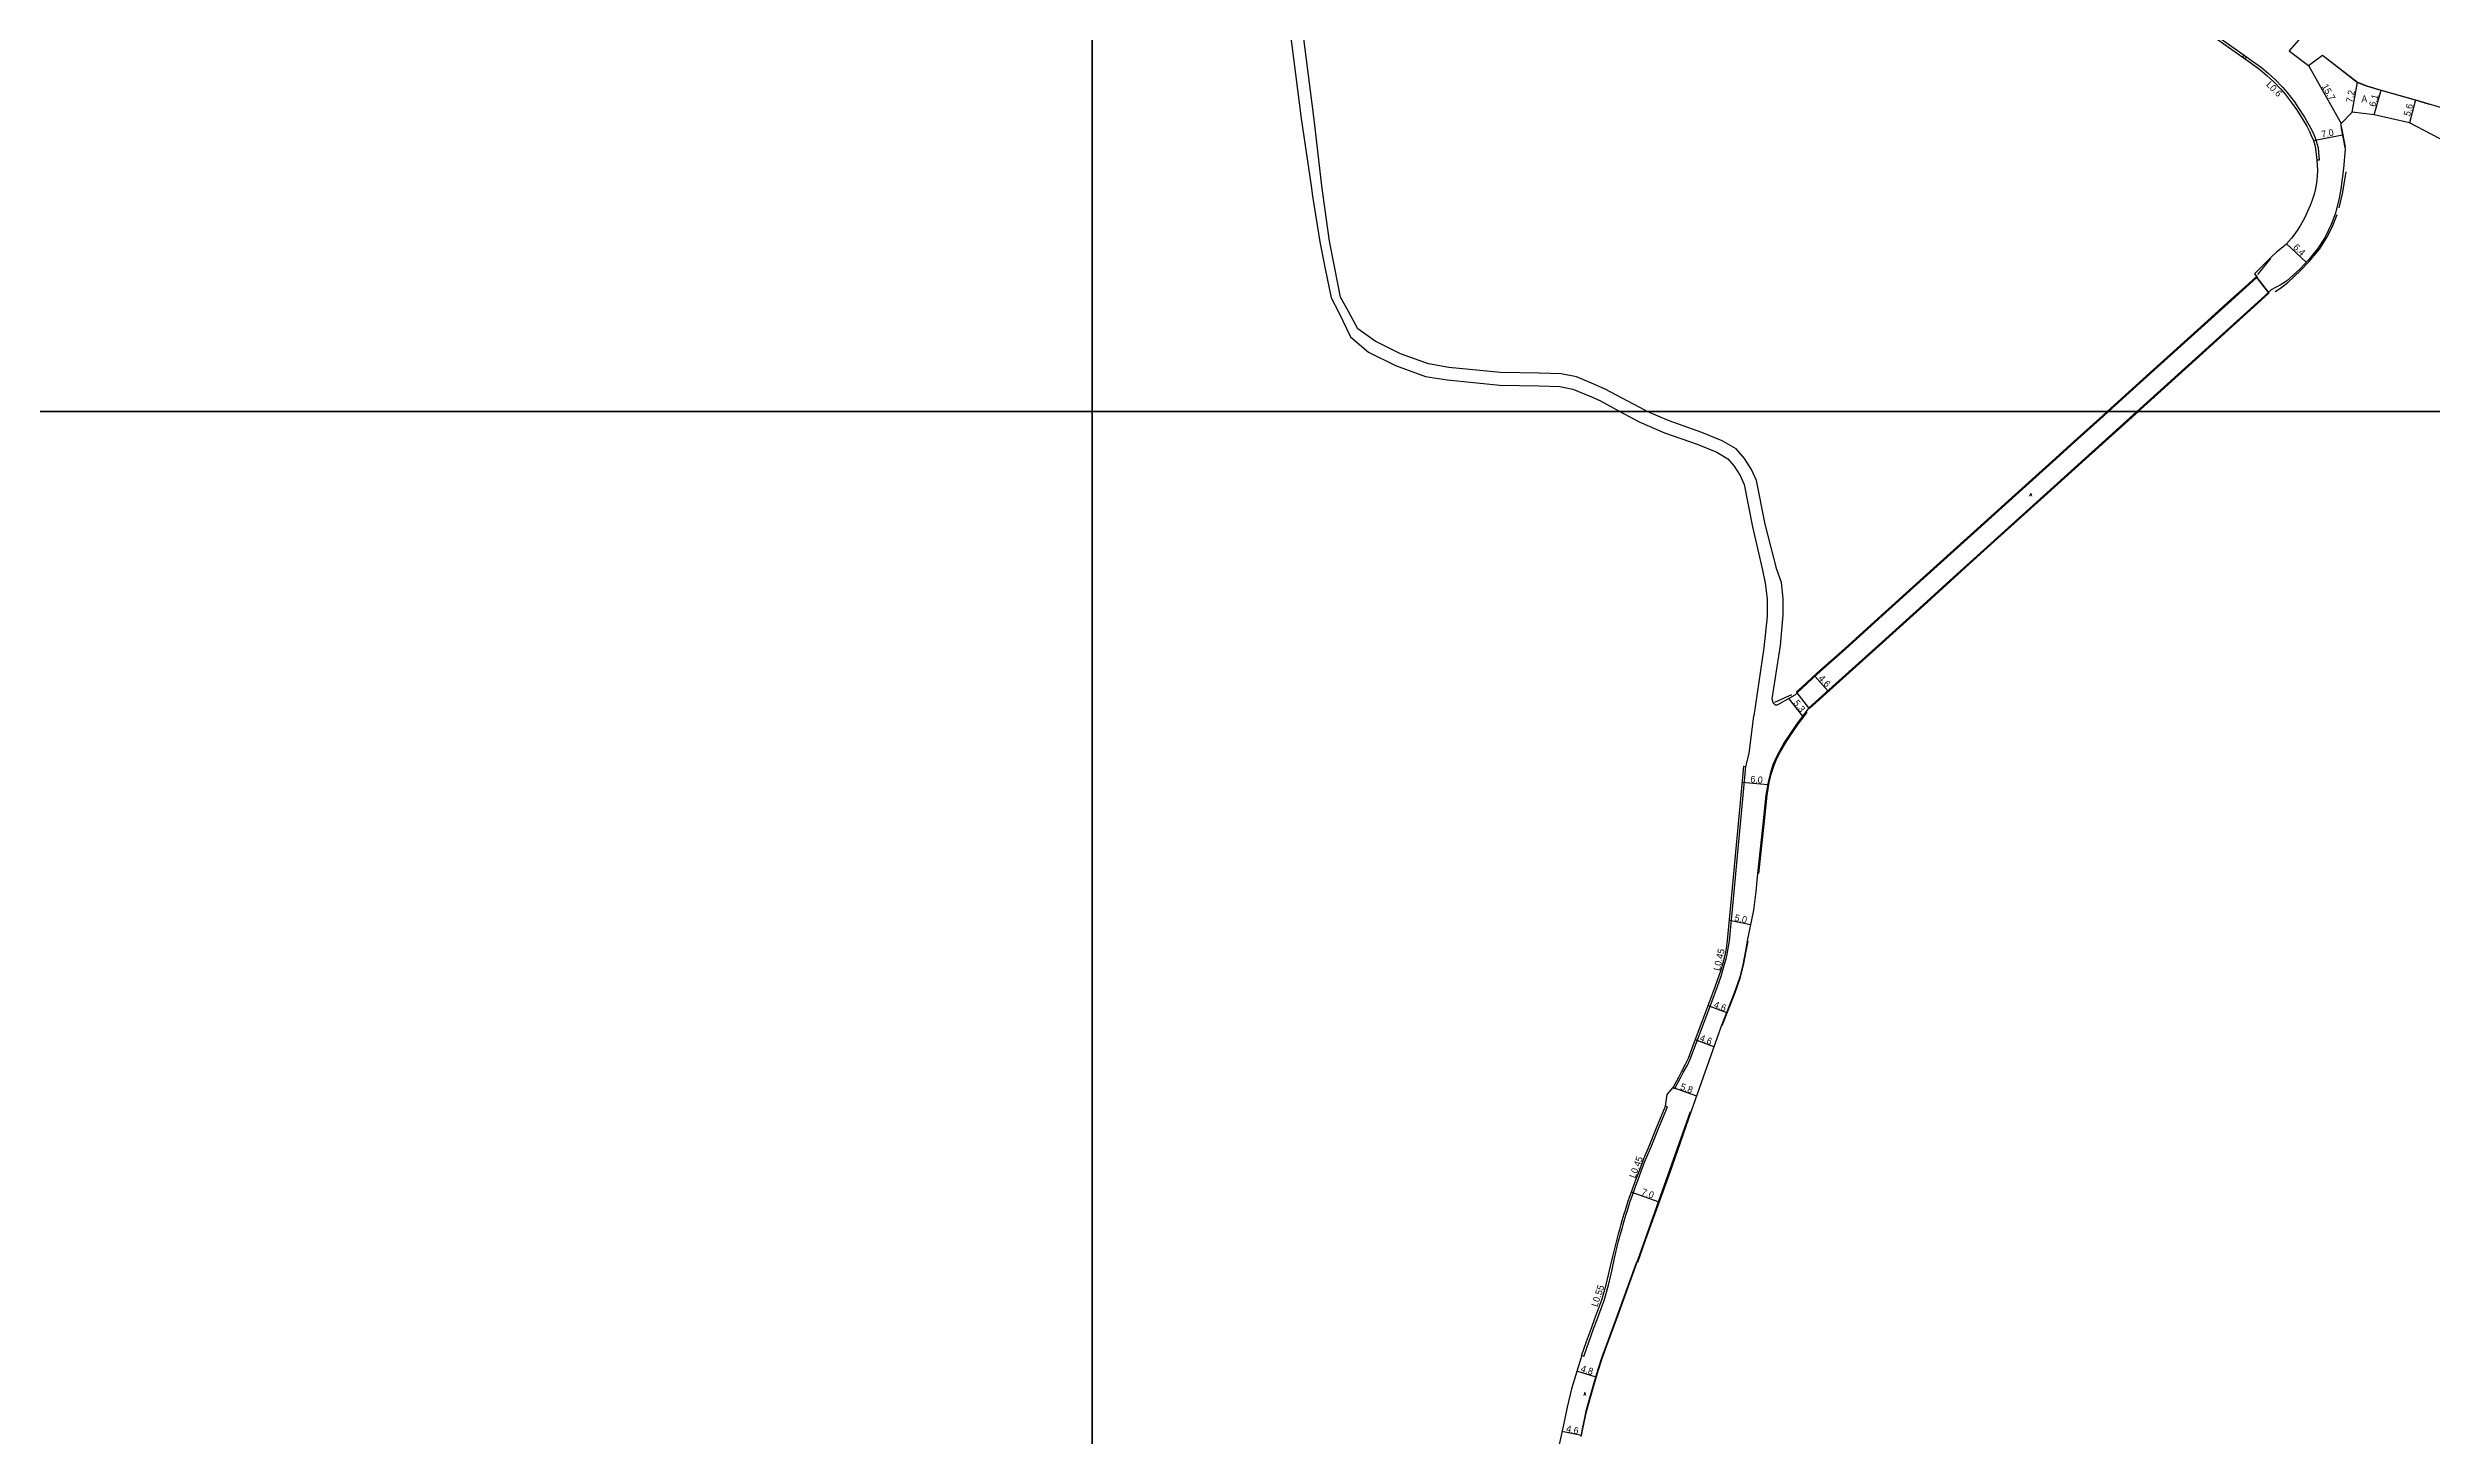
# Model space of a CAD drawing. Header units: metres. Extents: x -16000 to -12000, y -93000 to -90000.
# Drawn here: x -13046 to -12484, y -90842 to -90514 of the extents above; entities that cross this region are included whole.
import ezdxf

# ---------------------------------------------------------------- set-up
doc = ezdxf.new("R2010")
doc.units = ezdxf.units.M
doc.header["$LTSCALE"] = 2.5
for name, color, linetype in [('側溝・桝', 7, 'Continuous'), ('図郭', 7, 'Continuous'), ('幅員', 7, 'Continuous'), ('歩道・分離帯・安全施設', 7, 'Continuous'), ('舗装', 7, 'Continuous'), ('道路', 7, 'Continuous')]:
    doc.layers.add(name, color=color, linetype=linetype)
doc.styles.get("Standard").update_dxf_attribs({"font": ''})
doc.styles.add('YOKO_DECO', font='txt.shx', dxfattribs={"bigfont": 'extfont.shx'})
doc.styles.get('Standard').set_extended_font_data('@MS PGothic')

msp = doc.modelspace()

# ---------------------------------------------------------------- linework, layer by layer
at = {"layer": '側溝・桝'}
for points in [[(-12550.7, -90500.86), (-12550.34, -90500.37), (-12545.11, -90504.14), (-12536.04, -90510.56), (-12528.38, -90515.96)], [(-12527.85, -90516.34), (-12526.37, -90517.38), (-12524.29, -90518.91), (-12522.62, -90520.3), (-12520.94, -90521.81), (-12519.35, -90523.49), (-12518.21, -90524.81), (-12516.53, -90526.99), (-12515.55, -90528.47), (-12514.17, -90530.58), (-12513.08, -90532.44), (-12512.41, -90533.7), (-12511.97, -90534.69), (-12511.45, -90535.94), (-12511.14, -90537.06), (-12510.95, -90537.86), (-12510.64, -90540.71), (-12511.24, -90540.75)], [(-12663.04, -90759.47), (-12662.63, -90759.68), (-12661.31, -90757.18), (-12660.64, -90755.94), (-12659.67, -90754.16), (-12659.42, -90753.65), (-12659.01, -90752.73), (-12657.52, -90748.84), (-12653.93, -90739.26), (-12652.56, -90735.6), (-12651.73, -90733.18), (-12651.29, -90731.78), (-12650.83, -90730.13), (-12650.54, -90729.1), (-12650.27, -90727.97), (-12649.96, -90726.15), (-12649.74, -90724.85), (-12648.65, -90713.28), (-12647.83, -90704.82), (-12646.59, -90691.43), (-12645.91, -90683.7)], [(-12684.07, -90822.87), (-12682.92, -90819.53), (-12681.77, -90816.38), (-12680.97, -90814.13), (-12680.01, -90811.59), (-12679.32, -90809.71), (-12678.25, -90806.09), (-12677.45, -90802.74), (-12676.84, -90799.69), (-12675.95, -90795.9), (-12675.35, -90793.75), (-12675.08, -90792.78), (-12674.82, -90791.77), (-12674.58, -90790.91), (-12674.1, -90789.32), (-12673.82, -90788.45), (-12673.15, -90786.28), (-12672.96, -90785.69), (-12672.09, -90783.29), (-12671.27, -90781.1), (-12670.54, -90779.14), (-12669.77, -90777.06), (-12669.25, -90775.76), (-12668.23, -90773.44), (-12666.51, -90769.14), (-12664.36, -90764.03), (-12664.8, -90763.88)], [(-12684.07, -90822.87), (-12684.6, -90822.7)]]:
    msp.add_lwpolyline(points, dxfattribs=at)
msp.add_lwpolyline([(-12528.73, -90516.45), (-12528.38, -90515.96), (-12527.85, -90516.34), (-12528.19, -90516.83)], close=True, dxfattribs=at)
at = {"layer": '図郭'}
for points in [[(-13600, -90600), (-12800, -90600), (-12800, -90000), (-13600, -90000)], [(-12800, -90600), (-12000, -90600), (-12000, -90000), (-12800, -90000)], [(-13600, -91200), (-12800, -91200), (-12800, -90600), (-13600, -90600)], [(-12800, -91200), (-12000, -91200), (-12000, -90600), (-12800, -90600)]]:
    msp.add_lwpolyline(points, close=True, dxfattribs=at)
at = {"layer": '幅員'}
for points in [[(-12513.19, -90518.38), (-12505.51, -90532.07)], [(-12502.91, -90529.46), (-12501.65, -90522.37)], [(-12497.7, -90530.08), (-12496.03, -90524.21)], [(-12487.92, -90526.51), (-12489.4, -90531.92)], [(-12512.03, -90536.14), (-12505.19, -90534.78)], [(-12518.4, -90560.45), (-12513.75, -90564.83)], [(-12629.6, -90662.46), (-12626.54, -90665.89)], [(-12635.78, -90667.74), (-12632.5, -90671.9)], [(-12640.72, -90688.03), (-12646.71, -90687.51)], [(-12649.73, -90720.01), (-12644.79, -90721.02)], [(-12654.74, -90740.11), (-12650.45, -90741.79)], [(-12653.43, -90749.83), (-12657.78, -90748.2)], [(-12663.04, -90759.47), (-12657.54, -90761.42)], [(-12666.35, -90786.52), (-12672.89, -90784.14)], [(-12681.15, -90827.75), (-12685.73, -90826.36)], [(-12684.62, -90841.53), (-12689.24, -90840.54)]]:
    msp.add_lwpolyline(points, dxfattribs=at)
at = {"layer": '歩道・分離帯・安全施設'}
for points in [[(-12484.64, -90527.59), (-12487.95, -90526.61), (-12496.06, -90524.31), (-12499.49, -90523.33), (-12501.7, -90522.46), (-12509.89, -90516.07)], [(-12504.47, -90537.56), (-12505.42, -90532.81)], [(-12505.96, -90551.99), (-12505.13, -90548.31), (-12504.27, -90543.46)], [(-12521.03, -90571.69), (-12519.76, -90570.93), (-12518.09, -90569.63), (-12515.12, -90566.83), (-12513.12, -90564.7), (-12510.62, -90561.74), (-12508.83, -90558.98), (-12507.62, -90556.53), (-12506.45, -90553.54)], [(-12522.16, -90563.96), (-12525.21, -90567.69)], [(-12525.97, -90568.83), (-12545.83, -90586.77), (-12560.47, -90600)], [(-12553.47, -90600), (-12544.09, -90591.56), (-12532.23, -90580.82), (-12522.6, -90572.06)], [(-12560.47, -90600), (-12568.57, -90607.32), (-12573.57, -90611.85), (-12578.98, -90616.74), (-12584.41, -90621.61), (-12596.42, -90632.49), (-12609.55, -90644.32), (-12613.89, -90648.25), (-12621.33, -90654.93), (-12626.73, -90659.81), (-12633.92, -90666.24)], [(-12630.71, -90669.71), (-12622.13, -90662.01), (-12609.11, -90650.3), (-12601.52, -90643.43), (-12591.77, -90634.58), (-12578.77, -90622.86), (-12567.94, -90613.08), (-12558.21, -90604.27), (-12553.47, -90600)], [(-12635.15, -90666.85), (-12639.13, -90668.66)], [(-12642.85, -90709.01), (-12641.59, -90697.4), (-12640.86, -90690.52), (-12640.34, -90687.53), (-12639.88, -90685.55), (-12639.21, -90683.45), (-12638.56, -90681.86), (-12637.8, -90680.38), (-12636.56, -90678.22), (-12635.29, -90676.3), (-12633.67, -90673.95), (-12631.44, -90670.95)], [(-12651.45, -90744.82), (-12648.46, -90737.28), (-12647.11, -90733.45), (-12646.4, -90730.57), (-12645.77, -90727.28), (-12645.37, -90724.9)], [(-12684.62, -90841.53), (-12684.22, -90839.57), (-12683.86, -90837.77), (-12683.42, -90835.84), (-12681.98, -90830.58), (-12680.71, -90826.25), (-12679.68, -90823.1), (-12678.67, -90820.32), (-12676.07, -90813.28), (-12671.82, -90801.51), (-12665.5, -90783.71), (-12661.6, -90772.62), (-12658.91, -90765.08)]]:
    msp.add_lwpolyline(points, dxfattribs=at)
at = {"layer": '舗装'}
for points in [[(-12522.66, -90571.94), (-12525.35, -90568.39)], [(-12630.99, -90669.87), (-12633.81, -90666.36)]]:
    msp.add_lwpolyline(points, dxfattribs=at)
at = {"layer": '道路'}
for points in [[(-12753.42, -90509.97), (-12750.75, -90530.93), (-12748.4, -90546.76), (-12748.04, -90549.23), (-12746.34, -90560.02), (-12745.06, -90566.37), (-12743.7, -90573.21), (-12741.89, -90576.65), (-12739.14, -90582.43), (-12734.89, -90586.04), (-12728.47, -90589.19), (-12721.46, -90591.73), (-12716.34, -90592.58), (-12703.9, -90593.78), (-12694.7, -90593.95), (-12689.73, -90594.15), (-12686.66, -90594.71), (-12682.31, -90596.57), (-12680.35, -90597.41), (-12675.57, -90600)], [(-12512.8, -90509.32), (-12517.73, -90514.97)], [(-12669.14, -90600), (-12669.73, -90599.74), (-12679.04, -90594.71), (-12682.31, -90593.31), (-12685.79, -90591.82), (-12689.4, -90591.16), (-12694.62, -90590.95), (-12703.73, -90590.79), (-12715.96, -90589.6), (-12720.7, -90588.81), (-12727.3, -90586.43), (-12733.33, -90583.46), (-12737.37, -90580.53), (-12739.62, -90576.47), (-12741.43, -90573.03), (-12742.79, -90566.19), (-12744.07, -90559.84), (-12745.57, -90549.06), (-12745.84, -90546.76), (-12747.67, -90531.19), (-12750.34, -90510.23)], [(-12536.39, -90511.05), (-12526.73, -90517.87), (-12524.67, -90519.39), (-12523.02, -90520.76), (-12521.37, -90522.24), (-12519.8, -90523.9), (-12518.68, -90525.19), (-12517.02, -90527.34), (-12516.05, -90528.8), (-12514.68, -90530.9), (-12513.61, -90532.74), (-12512.95, -90533.96), (-12512.53, -90534.93), (-12512.03, -90536.14), (-12511.73, -90537.21), (-12511.55, -90537.96), (-12511.24, -90540.75), (-12511.08, -90543.1), (-12511.12, -90544.57), (-12511.29, -90546.12), (-12511.53, -90547.46), (-12511.87, -90548.8), (-12512.31, -90550.15), (-12512.77, -90551.4), (-12513.48, -90553.04), (-12514.15, -90554.45), (-12515.06, -90556.07), (-12515.86, -90557.31), (-12516.66, -90558.45), (-12517.23, -90559.14), (-12518.4, -90560.45), (-12518.7, -90560.76), (-12519.25, -90561.29), (-12520.72, -90562.46), (-12522.02, -90563.63), (-12525.92, -90567.56), (-12525.3, -90568.34), (-12525.35, -90568.39), (-12527.96, -90570.76), (-12531.34, -90573.8), (-12537.73, -90579.56), (-12549.61, -90590.3), (-12560.33, -90600)], [(-12517.73, -90514.97), (-12517.68, -90515), (-12513.19, -90518.38), (-12509.89, -90515.95), (-12501.65, -90522.37), (-12499.45, -90523.24), (-12496.03, -90524.21), (-12487.92, -90526.51), (-12480.04, -90528.85), (-12473.17, -90533.29), (-12463.74, -90539.39), (-12455.58, -90544.83), (-12452.68, -90546.77), (-12444.94, -90551.94), (-12431.44, -90561.4), (-12430.73, -90561.9), (-12425.64, -90565.47), (-12409.97, -90576.29), (-12403.49, -90580.61), (-12400.5, -90582.6)], [(-12505.51, -90532.07), (-12505.55, -90532.16), (-12505.58, -90532.42), (-12505.5, -90533.26), (-12504.52, -90538.14), (-12504.9, -90542.69), (-12505.55, -90547.58), (-12505.95, -90549.67), (-12506.8, -90553.22), (-12507.81, -90555.91), (-12509.27, -90558.93), (-12511.05, -90561.65), (-12513.09, -90564.13), (-12515.27, -90566.45), (-12518.35, -90569.24), (-12519.63, -90570.09), (-12522.02, -90571.34), (-12522.66, -90571.94), (-12537.49, -90585.38), (-12552.97, -90599.39), (-12553.65, -90600)], [(-12476.59, -90538.58), (-12476.53, -90538.5), (-12482.44, -90535.54), (-12489.4, -90531.92), (-12497.7, -90530.08), (-12502.91, -90529.46), (-12505.51, -90532.07)], [(-12560.67, -90600), (-12549.76, -90590.13), (-12537.88, -90579.39), (-12531.49, -90573.63), (-12528.12, -90570.59), (-12525.51, -90568.22), (-12525.35, -90568.39)], [(-12525.35, -90568.39), (-12527.96, -90570.76), (-12531.34, -90573.8), (-12537.73, -90579.56), (-12549.61, -90590.3), (-12560.33, -90600)], [(-12560.33, -90600), (-12549.61, -90590.3), (-12537.73, -90579.56), (-12531.34, -90573.8), (-12527.96, -90570.76), (-12525.35, -90568.39), (-12522.66, -90571.94)], [(-12522.66, -90571.94), (-12537.49, -90585.38), (-12552.97, -90599.39), (-12553.65, -90600)], [(-12553.65, -90600), (-12552.97, -90599.39), (-12537.49, -90585.38), (-12522.66, -90571.94), (-12522.51, -90572.11), (-12537.34, -90585.54), (-12552.82, -90599.55), (-12553.32, -90600)], [(-12675.57, -90600), (-12671.05, -90602.45), (-12665.08, -90605.01), (-12657.33, -90607.74), (-12652.75, -90609.63), (-12650.11, -90611.14), (-12648.64, -90612.89), (-12647.2, -90615.11), (-12646.28, -90617.2), (-12644.29, -90627.19), (-12641.93, -90637.46), (-12641.33, -90640.5), (-12640.84, -90644.21), (-12640.85, -90648.38), (-12641.63, -90655.73), (-12643.98, -90671.76)], [(-12639.66, -90667.81), (-12637.74, -90655.23), (-12637.08, -90647.94), (-12637.06, -90644.08), (-12637.47, -90640.36), (-12638.54, -90637.27), (-12641.35, -90626.59), (-12643.4, -90616.3), (-12644.55, -90613.68), (-12646.22, -90611.1), (-12648.16, -90608.8), (-12651.43, -90606.93), (-12656.25, -90604.94), (-12663.98, -90602.22), (-12669.14, -90600)], [(-12560.33, -90600), (-12561.54, -90601.1), (-12568.37, -90607.27), (-12573.48, -90611.91), (-12582.2, -90619.76), (-12592, -90628.6), (-12603.9, -90639.35), (-12613.72, -90648.2), (-12622.4, -90656.04), (-12629.02, -90661.93), (-12633.81, -90666.36), (-12634.29, -90666.89), (-12638.09, -90669.07), (-12638.59, -90669.29), (-12638.9, -90669.24), (-12639.13, -90669.07), (-12639.27, -90668.91), (-12639.46, -90668.62), (-12639.66, -90667.81)], [(-12560.33, -90600), (-12561.54, -90601.1), (-12568.37, -90607.27), (-12573.48, -90611.91), (-12582.2, -90619.76), (-12592, -90628.6), (-12603.9, -90639.35), (-12613.72, -90648.2), (-12622.4, -90656.04), (-12629.02, -90661.93), (-12633.81, -90666.36), (-12633.97, -90666.19), (-12629.17, -90661.76), (-12622.56, -90655.87), (-12613.87, -90648.03), (-12604.06, -90639.18), (-12592.15, -90628.43), (-12582.36, -90619.59), (-12573.63, -90611.73), (-12568.52, -90607.1), (-12561.69, -90600.93), (-12560.67, -90600)], [(-12553.65, -90600), (-12565.93, -90611.07), (-12575.7, -90619.93), (-12589.79, -90632.64), (-12597.75, -90639.87), (-12604.05, -90645.58), (-12613.83, -90654.4), (-12625.5, -90664.96), (-12630.99, -90669.87), (-12633.81, -90666.36), (-12629.02, -90661.93), (-12622.4, -90656.04), (-12613.72, -90648.2), (-12603.9, -90639.35), (-12592, -90628.6), (-12582.2, -90619.76), (-12573.48, -90611.91), (-12568.37, -90607.27), (-12561.54, -90601.1), (-12560.33, -90600)], [(-12630.99, -90669.87), (-12625.5, -90664.96), (-12613.83, -90654.4), (-12604.05, -90645.58), (-12597.75, -90639.87), (-12589.79, -90632.64), (-12575.7, -90619.93), (-12565.93, -90611.07), (-12553.65, -90600)], [(-12553.32, -90600), (-12565.78, -90611.23), (-12575.55, -90620.1), (-12589.64, -90632.8), (-12597.6, -90640.04), (-12603.9, -90645.75), (-12613.68, -90654.57), (-12625.35, -90665.13), (-12630.84, -90670.04), (-12630.99, -90669.87)], [(-12553.65, -90600), (-12565.93, -90611.07), (-12575.7, -90619.93), (-12589.79, -90632.64), (-12597.75, -90639.87), (-12604.05, -90645.58), (-12613.83, -90654.4), (-12625.5, -90664.96), (-12630.99, -90669.87)], [(-12630.99, -90669.87), (-12631.67, -90670.78), (-12633.91, -90673.78), (-12635.53, -90676.14), (-12636.81, -90678.07), (-12638.05, -90680.25), (-12638.82, -90681.74), (-12639.48, -90683.35), (-12640.15, -90685.48), (-12640.62, -90687.47), (-12641.15, -90690.48), (-12641.88, -90697.37), (-12643.14, -90708.98), (-12643.56, -90713.18), (-12644.09, -90717.63), (-12645.57, -90724.86), (-12645.98, -90727.24), (-12646.61, -90730.52), (-12647.32, -90733.39), (-12648.66, -90737.21), (-12651.8, -90745.23), (-12658.81, -90765.01), (-12663.9, -90779.74), (-12669.51, -90795.27), (-12671.46, -90800.72), (-12671.69, -90800.64), (-12671.98, -90801.46), (-12676.23, -90813.23), (-12678.83, -90820.26), (-12679.84, -90823.05), (-12680.87, -90826.2), (-12682.14, -90830.53), (-12683.58, -90835.8), (-12684.03, -90837.73), (-12684.38, -90839.53), (-12684.82, -90841.73)], [(-12663.04, -90759.47), (-12661.72, -90756.97), (-12661.06, -90755.73), (-12660.09, -90753.95), (-12659.84, -90753.46), (-12659.44, -90752.56), (-12657.96, -90748.69), (-12654.37, -90739.1), (-12653, -90735.45), (-12652.18, -90733.04), (-12651.71, -90731.66), (-12651.26, -90730.04), (-12650.92, -90728.86), (-12650.63, -90727.5), (-12650.39, -90726.08), (-12650.17, -90724.78), (-12649.11, -90713.23), (-12648.29, -90704.77), (-12647.05, -90691.39), (-12646.37, -90683.66), (-12645.91, -90683.7), (-12645.08, -90680.7), (-12643.98, -90671.76)], [(-12668.84, -90773.68), (-12668.67, -90773.29), (-12666.95, -90768.99), (-12664.8, -90763.88), (-12664.43, -90761.12), (-12663.04, -90759.47)], [(-12684.6, -90822.7), (-12683.45, -90819.35), (-12682.3, -90816.19), (-12681.5, -90813.93), (-12680.54, -90811.4), (-12679.85, -90809.54), (-12678.8, -90805.95), (-12678, -90802.62), (-12677.3, -90799.61), (-12676.41, -90795.81), (-12675.8, -90793.64), (-12675.53, -90792.68), (-12675.27, -90791.67), (-12675.03, -90790.8), (-12674.55, -90789.2), (-12674.27, -90788.33), (-12673.6, -90786.15), (-12673.4, -90785.56), (-12672.53, -90783.16), (-12671.72, -90780.97), (-12670.99, -90779), (-12670.21, -90776.93), (-12669.68, -90775.61), (-12668.84, -90773.68)], [(-12684.6, -90822.7), (-12684.81, -90823.34), (-12686.97, -90830.48), (-12688.01, -90834.85), (-12688.91, -90838.99), (-12690.29, -90845.44), (-12692.31, -90855.32), (-12692.02, -90855.38), (-12692.6, -90858.78), (-12693.99, -90865.94), (-12696.14, -90874), (-12699.2, -90883.49), (-12702.79, -90893.97), (-12704.11, -90898.03), (-12708.75, -90911.27), (-12711.37, -90918.76), (-12712.4, -90921.66), (-12713.75, -90925.4)]]:
    msp.add_lwpolyline(points, dxfattribs=at)

# ---------------------------------------------------------------- texts
at = {"layer": '側溝・桝'}
for s, rotation, p in [('L0.6', 315, (-12523.3, -90523.08)), ('L0.45', 77, (-12652.01, -90732.02)), ('L0.45', 69, (-12671.97, -90780.96)), ('L0.55', 71, (-12680.92, -90811.29))]:
    msp.add_text(s, height=1.6, rotation=rotation, dxfattribs=at).set_placement(p)
at = {"layer": '幅員'}
for s, rotation, p in [('15.7', 299.2916, (-12510.13, -90523.33)), ('7.2', 79.9186, (-12502.77, -90527.27)), ('6.1', 74.1435, (-12497.44, -90528.27)), ('5.6', 74.6739, (-12489.27, -90530.49)), ('7.0', 11, (-12510, -90535.47)), ('6.4', 317, (-12516.97, -90561.47)), ('4.6', 312, (-12628.89, -90663.03)), ('5.3', 308, (-12634.79, -90668.81)), ('6.0', 355, (-12644.87, -90687.49)), ('5.0', 348, (-12648.64, -90720.13)), ('4.6', 339, (-12653.59, -90740.51)), ('4.6', 339, (-12656.92, -90748.37)), ('5.8', 340, (-12661.48, -90759.88)), ('7.0', 340, (-12670.64, -90784.69)), ('4.8', 343, (-12684.93, -90826.41)), ('4.6', 348, (-12688.35, -90840.62))]:
    msp.add_text(s, height=1.6, rotation=rotation, dxfattribs=at).set_placement(p)
at = {"layer": '舗装'}
msp.add_text('A', height=1.6, dxfattribs=at).set_placement((-12500.72, -90527.09))
at = {"layer": '舗装', "style": 'YOKO_DECO'}
for p in [(-12578.99, -90620.01, 257.82), (-12684.13, -90832.05, 254.62)]:
    msp.add_text('A', height=0.75, dxfattribs=at).set_placement(p)

doc.saveas('drawing.dxf')
